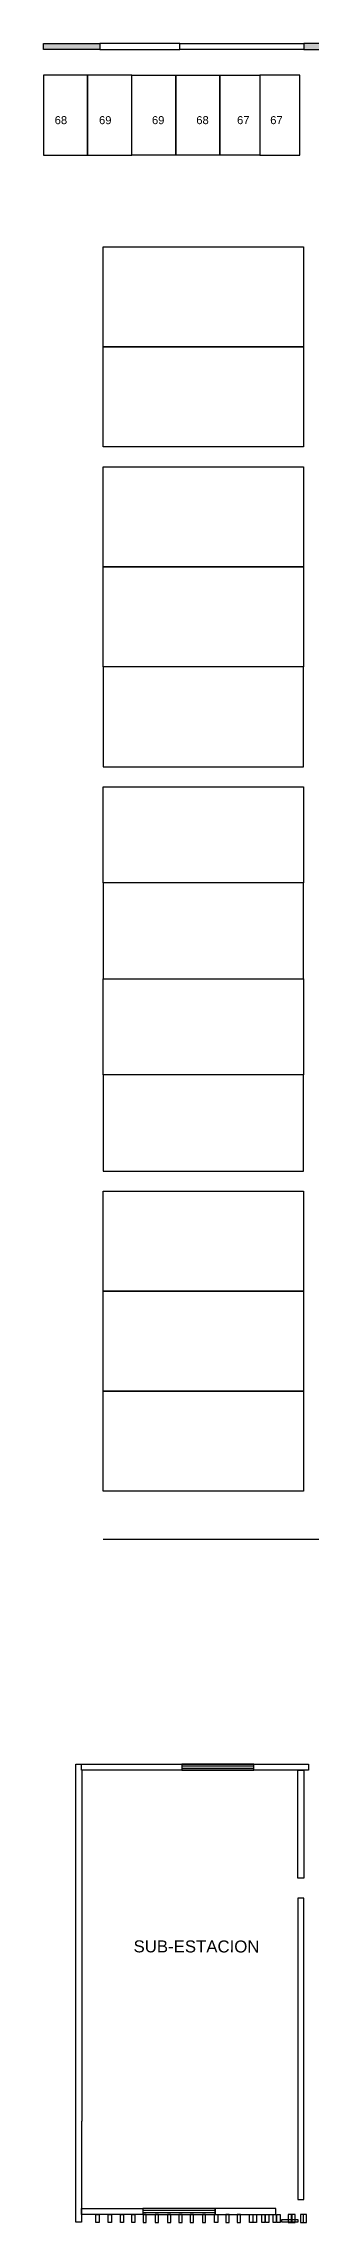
# Model space of a CAD drawing. Header units: metres. Extents: x 86 to 375, y -25 to 177.
# Drawn here: x 127.2 to 133.9, y 33.7 to 88.1 of the extents above; entities that cross this region are included whole.
import ezdxf

# ---------------------------------------------------------------- set-up
doc = ezdxf.new("R2010")
doc.units = ezdxf.units.M
doc.layers.add('GG_PISO 2', color=8, linetype='Continuous')
doc.styles.get("Standard").update_dxf_attribs({"font": 'arial.ttf'})

msp = doc.modelspace()

# ---------------------------------------------------------------- hatches: boundary and pattern name
at = {"layer": 'GG_PISO 2'}
msp.add_hatch(color=256, dxfattribs=at).paths.add_polyline_path([(128.599, 87.983), (127.199, 87.983), (127.199, 88.132), (128.599, 88.132)])
at = {"layer": 'GG_PISO 2', "ltscale": 0.03}
h = msp.add_hatch(color=256, dxfattribs=at)
h.dxf.hatch_style = 1
h.paths.add_polyline_path([(168.52, 42.282), (167.587, 42.282), (167.587, 42.132), (168.52, 42.132)])
h.paths.add_polyline_path([(169.582, 44.982), (169.582, 41.544), (169.732, 41.544), (169.733, 44.982)])
h.paths.add_polyline_path([(169.52, 42.282), (169.582, 42.282), (169.582, 42.132), (169.52, 42.132)])
h.paths.add_polyline_path([(166.087, 42.282), (161.536, 42.282), (161.536, 42.132), (166.087, 42.132)])
h.paths.add_polyline_path([(164.386, 42.096), (164.386, 42.132), (164.236, 42.132), (164.236, 42.096)])
h.paths.add_polyline_path([(164.387, 39.769), (164.237, 39.769), (164.236, 41.094), (164.386, 41.094)])
h.paths.add_polyline_path([(164.236, 40.121), (164.236, 40.271), (163.603, 40.272), (163.603, 40.122)])
h.paths.add_polyline_path([(162.149, 40.121), (162.149, 40.271), (162.803, 40.272), (162.803, 40.122)])
h.paths.add_polyline_path([(160.785, 40.122), (160.785, 40.272), (161.349, 40.272), (161.349, 40.122)])
h.paths.add_polyline_path([(161.088, 39.769), (160.938, 39.769), (160.938, 40.122), (161.088, 40.122)])
h.paths.add_polyline_path([(162.737, 39.769), (162.587, 39.769), (162.587, 40.121), (162.737, 40.121)])
h.paths.add_polyline_path([(157.293, 40.171), (157.293, 40.321), (159.485, 40.321), (159.485, 40.171)])
h.paths.add_polyline_path([(157.144, 39.109), (157.142, 42.282), (157.292, 42.281), (157.292, 42.131), (157.293, 42.131), (157.294, 39.109)])
h.paths.add_polyline_path([(158.045, 39.769), (157.895, 39.769), (158.045, 39.769)])
h.paths.add_polyline_path([(157.146, 44.983), (157.141, 43.182), (157.291, 43.182), (157.296, 44.983)])
h.paths.add_polyline_path([(161.686, 42.282), (161.536, 42.282), (161.536, 43.284), (159.633, 43.284), (159.635, 42.282), (159.485, 42.282), (159.483, 43.433), (160.435, 43.433), (160.435, 44.982), (160.585, 44.982), (160.585, 43.433), (161.536, 43.433), (161.536, 44.982), (161.686, 44.982)])
h.paths.add_polyline_path([(162.486, 42.282), (162.636, 42.282), (162.636, 42.282)])
h.paths.add_polyline_path([(157.146, 44.982), (174.735, 44.982), (174.735, 45.132), (157.146, 45.132)])
h.paths.add_polyline_path([(178.43, 44.982), (176.533, 44.982), (176.533, 45.132), (178.43, 45.132)])
h.paths.add_polyline_path([(178.58, 87.982), (178.43, 87.982), (178.43, 37.199), (176.841, 37.199), (176.841, 39.212), (177.431, 39.213), (177.431, 39.363), (176.69, 39.363), (176.691, 35.599), (177.493, 35.599), (177.493, 35.749), (176.841, 35.749), (176.841, 37.049), (178.43, 37.049), (178.43, 34.257), (178.58, 34.257)])
h.paths.add_polyline_path([(157.946, 36.217), (157.972, 36.067), (157.294, 36.067), (157.294, 33.847), (157.144, 33.847), (157.144, 36.217)])
h.paths.add_polyline_path([(160.482, 36.217), (160.511, 36.067), (158.948, 36.067), (158.976, 36.217)])
h.paths.add_polyline_path([(162.7, 36.217), (162.728, 36.067), (161.485, 36.067), (161.513, 36.217)])
h.paths.add_polyline_path([(162.037, 33.847), (162.187, 33.847), (162.187, 33.873), (162.187, 36.067), (162.037, 36.067), (162.037, 33.873)])
h.paths.add_polyline_path([(163.739, 36.217), (163.713, 36.067), (164.336, 36.067), (164.336, 33.847), (164.487, 33.847), (164.487, 36.217)])
h.paths.add_polyline_path([(157.144, 33.697), (164.487, 33.697), (164.487, 33.847), (157.144, 33.847)])
h.paths.add_polyline_path([(138.525, 87.983), (138.525, 88.133), (133.699, 88.132), (133.699, 87.982)])
h.paths.add_polyline_path([(167.995, 84.827), (167.845, 84.827), (167.845, 87.982), (167.995, 87.982)])
h.paths.add_polyline_path([(167.133, 84.977), (166.983, 84.977), (166.983, 86.582), (167.133, 86.582)])
h.paths.add_polyline_path([(159.485, 84.827), (159.485, 84.977), (167.845, 84.977), (167.845, 84.827)])
h.paths.add_polyline_path([(166.983, 87.632), (166.983, 87.782)])
h.paths.add_polyline_path([(159.635, 85.974), (159.485, 85.974), (159.485, 86.582), (159.635, 86.582)])
h.paths.add_polyline_path([(159.635, 85.974), (159.485, 85.974), (159.485, 86.582), (159.635, 86.582)], flags=16)
h.paths.add_polyline_path([(159.635, 85.974), (159.485, 85.974), (159.485, 86.582), (159.635, 86.582)], flags=17)
h.paths.add_polyline_path([(164.236, 39.769), (164.237, 39.109), (162.737, 39.109), (162.737, 39.769), (162.587, 39.769), (162.587, 39.109), (161.088, 39.109), (161.088, 39.769), (160.938, 39.769), (160.938, 39.109), (157.144, 39.109), (157.144, 38.959), (164.387, 38.959), (164.387, 39.769)])

# ---------------------------------------------------------------- linework, layer by layer
at = {"layer": 'GG_PISO 2'}
msp.add_line((128.687, 50.757), (135.048, 50.757), dxfattribs=at)
for points in [[(128.599, 87.983), (127.199, 87.983), (127.199, 88.132), (128.599, 88.132)], [(128.599, 87.983), (130.599, 87.983), (130.599, 88.132), (128.599, 88.132)], [(133.699, 87.982), (130.599, 87.982), (130.599, 88.132), (133.699, 88.132)], [(138.525, 87.982), (138.525, 88.132), (133.699, 88.132), (133.699, 87.982)], [(138.525, 87.982), (138.525, 88.132), (133.699, 88.132), (133.699, 87.982)], [(128.299, 87.342), (127.199, 87.342), (127.199, 85.342), (128.299, 85.342)], [(129.399, 87.342), (128.299, 87.342), (128.299, 85.342), (129.399, 85.342)], [(129.399, 87.342), (130.499, 87.342), (130.499, 85.342), (129.399, 85.342)], [(130.499, 87.342), (131.599, 87.342), (131.599, 85.342), (130.499, 85.342)], [(131.599, 87.342), (132.599, 87.342), (132.599, 85.342), (131.599, 85.342)], [(133.599, 87.342), (132.599, 87.342), (132.599, 85.342), (133.599, 85.342)], [(133.687, 80.557), (128.687, 80.557), (128.687, 83.057), (133.687, 83.057)], [(133.687, 78.057), (128.687, 78.057), (128.687, 80.557), (133.687, 80.557)], [(133.687, 75.057), (128.687, 75.057), (128.687, 77.557), (133.687, 77.557)], [(133.687, 72.557), (128.687, 72.557), (128.687, 75.057), (133.687, 75.057)], [(133.687, 72.557), (128.687, 72.557), (128.687, 70.057), (133.687, 70.057)], [(133.688, 67.157), (128.688, 67.157), (128.688, 69.557), (133.688, 69.557)], [(133.688, 67.157), (128.688, 67.157), (128.688, 64.757), (133.688, 64.757)], [(133.688, 62.357), (128.688, 62.357), (128.688, 64.757), (133.688, 64.757)], [(133.688, 62.357), (128.688, 62.357), (128.688, 59.957), (133.688, 59.957)], [(133.687, 56.957), (128.687, 56.957), (128.687, 59.457), (133.687, 59.457)], [(133.687, 54.457), (128.687, 54.457), (128.687, 56.957), (133.687, 56.957)], [(133.687, 51.957), (128.687, 51.957), (128.687, 54.457), (133.687, 54.457)], [(128.002, 36.217), (128.002, 36.217), (128.002, 45.132), (133.809, 45.132), (133.809, 44.982), (128.152, 44.982), (128.152, 38.973), (128.152, 38.823), (128.152, 36.217), (128.148, 36.2), (128.145, 33.685), (128, 33.685)], [(130.649, 44.982), (128.148, 44.982), (128.148, 45.132), (130.649, 45.132)], [(130.649, 45.132), (130.649, 44.982), (132.448, 44.982), (132.448, 45.132)], [(130.649, 45.082), (130.649, 45.032), (132.448, 45.032), (132.448, 45.082)], [(133.809, 44.982), (132.448, 44.982), (132.448, 45.132), (133.809, 45.132)], [(133.699, 42.282), (133.549, 42.282), (133.549, 44.982), (133.699, 44.982)], [(133.699, 41.782), (133.549, 41.782), (133.549, 34.257), (133.699, 34.257)], [(128.148, 34.031), (129.677, 34.031), (129.677, 33.881), (128.148, 33.88)], [(128.587, 33.88), (128.587, 33.682), (128.507, 33.682), (128.507, 33.88)], [(128.892, 33.88), (128.892, 33.682), (128.812, 33.682), (128.812, 33.88)], [(129.197, 33.88), (129.197, 33.682), (129.117, 33.682), (129.117, 33.88)], [(129.48, 33.88), (129.48, 33.682), (129.4, 33.682), (129.4, 33.88)], [(129.677, 34.031), (129.677, 33.881), (131.48, 33.881), (131.48, 34.031)], [(129.677, 33.981), (129.677, 33.931), (131.48, 33.931), (131.48, 33.981)], [(129.683, 33.88), (129.683, 33.682), (129.763, 33.682), (129.763, 33.88)], [(129.988, 33.88), (129.988, 33.682), (130.068, 33.682), (130.068, 33.88)], [(130.294, 33.88), (130.294, 33.682), (130.374, 33.682), (130.374, 33.88)], [(130.576, 33.88), (130.576, 33.682), (130.656, 33.682), (130.656, 33.88)], [(130.859, 33.88), (130.859, 33.682), (130.939, 33.682), (130.939, 33.88)], [(131.164, 33.88), (131.164, 33.682), (131.244, 33.682), (131.244, 33.88)], [(131.55, 33.88), (131.55, 33.682), (131.47, 33.682), (131.47, 33.88)], [(132.999, 34.031), (131.48, 34.031), (131.48, 33.881), (132.999, 33.88)], [(131.752, 33.88), (131.752, 33.682), (131.832, 33.682), (131.832, 33.88)], [(132.035, 33.88), (132.035, 33.682), (132.115, 33.682), (132.115, 33.88)], [(132.42, 33.88), (132.42, 33.682), (132.34, 33.682), (132.34, 33.88)], [(132.515, 33.88), (132.515, 33.682), (132.435, 33.682), (132.435, 33.88)], [(132.726, 33.88), (132.726, 33.682), (132.646, 33.682), (132.646, 33.88)], [(132.821, 33.88), (132.821, 33.682), (132.741, 33.682), (132.741, 33.88)], [(133.009, 33.88), (133.009, 33.682), (132.929, 33.682), (132.929, 33.88)], [(133.103, 33.88), (133.103, 33.682), (133.023, 33.682), (133.023, 33.88)], [(133.306, 33.88), (133.306, 33.682), (133.386, 33.682), (133.386, 33.88)], [(133.399, 33.88), (133.399, 33.682), (133.479, 33.682), (133.479, 33.88)], [(133.611, 33.88), (133.611, 33.682), (133.691, 33.682), (133.691, 33.88)], [(133.611, 33.88), (133.611, 33.682), (133.691, 33.682), (133.691, 33.88)], [(133.682, 33.88), (133.682, 33.682), (133.762, 33.682), (133.762, 33.88)], [(133.682, 33.88), (133.682, 33.682), (133.762, 33.682), (133.762, 33.88)], [(133.148, 33.757), (133.549, 33.757), (133.549, 33.685), (133.148, 33.685)]]:
    msp.add_lwpolyline(points, close=True, dxfattribs=at)

# ---------------------------------------------------------------- texts
msp.add_text('SUB-ESTACION', height=0.3, rotation=359.9331, dxfattribs=at).set_placement((129.445, 40.431))
at = {"layer": 'GG_PISO 2', "char_height": 0.2}
for s, insert, attachment_point, rotation in [('68', (127.476, 86.319), 1, 360), ('69', (128.583, 86.319), 1, 360), ('69', (130.215, 86.319), 3, 0), ('68', (131.322, 86.319), 3, 0), ('67', (132.34, 86.319), 3, 0), ('67', (132.857, 86.319), 1, 360)]:
    msp.add_mtext_dynamic_manual_height_columns(s, width=0.89145, gutter_width=5, heights=[0], dxfattribs=dict(at, insert=insert, attachment_point=attachment_point, rotation=rotation))

doc.saveas('drawing.dxf')
